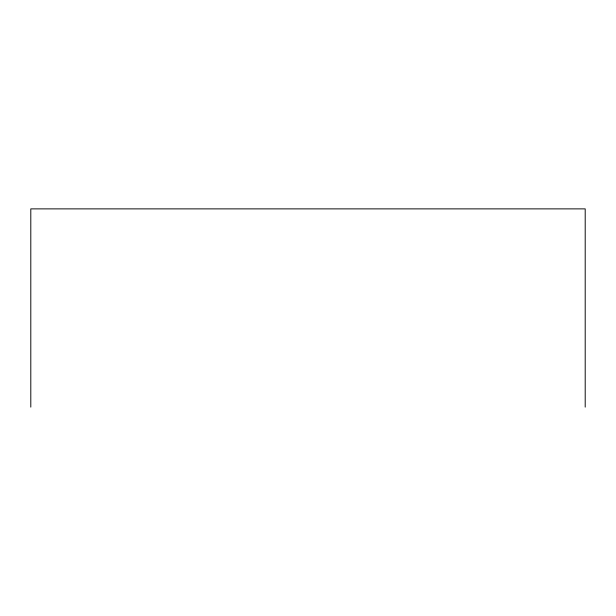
<?xml version="1.0" encoding="UTF-8"?>
<svg xmlns="http://www.w3.org/2000/svg" width="616" height="616" viewBox="0 0 616 616"><rect width="100%" height="100%" fill="white"/><g stroke="black" fill="none" stroke-linecap="round" stroke-linejoin="round"><path stroke-width="0.92" d="M585.2 407.122L585.2 208.878L30.8 208.878L30.8 407.122"/></g></svg>
